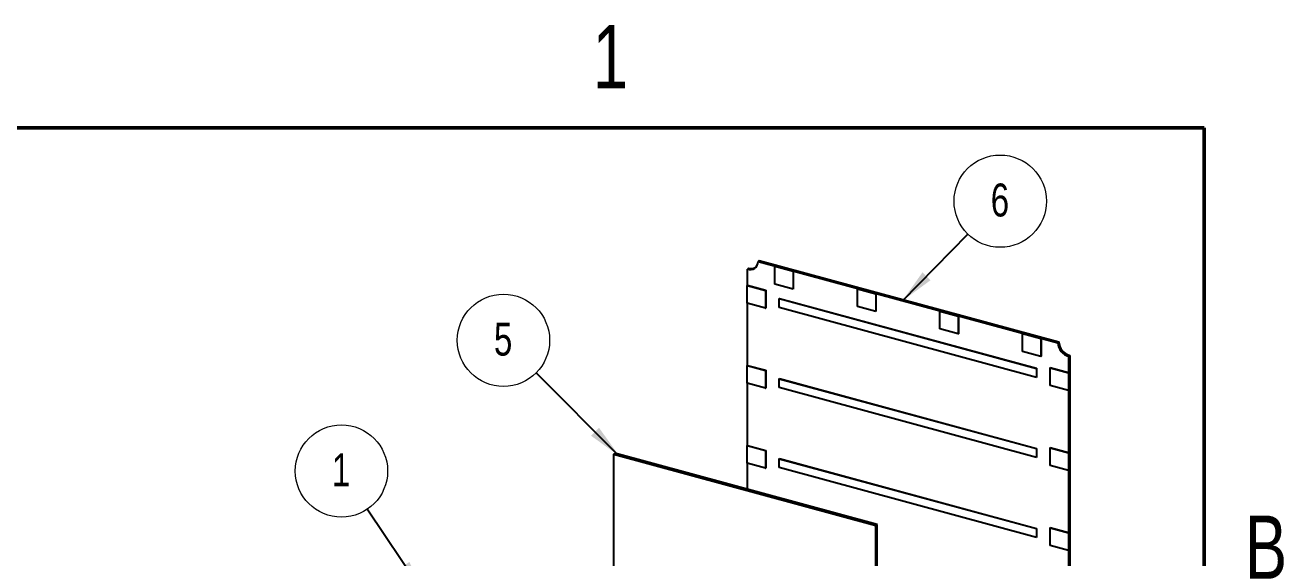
# Model space of a CAD drawing. Header units: inches. Extents: x 0 to 10.9, y 0 to 8.4.
# Drawn here: x 6.028 to 10.802, y 6.368 to 8.39 of the extents above; entities that cross this region are included whole.
import ezdxf

# ---------------------------------------------------------------- set-up
doc = ezdxf.new("R2010")
doc.units = ezdxf.units.IN
doc.header["$MEASUREMENT"] = 0
doc.styles.add('SLDTEXTSTYLE0', font='TXT', dxfattribs={"width": 0.75})
doc.dimstyles.new('SLDDIMSTYLE4', dxfattribs={"dimtxt": 0.18, "dimasz": 0.13, "dimexe": 0, "dimexo": 0.0625, "dimgap": 0, "dimtad": 0, "dimtih": 1, "dimtoh": 1, "dimdec": 0, "dimrnd": 1e-09, "dimzin": 0, "dimdsep": 46, "dimtxsty": 'Standard', "dimsah": 1, "dimcen": 0.09, "dimadec": 0, "dimazin": 0, "dimtfac": 0.13, "dimtdec": 0, "dimtofl": 0, "dimtmove": 0, "dimatfit": 3, "dimfxl": 0, "dimfrac": 2, "dimtolj": 1, "dimtzin": 0, "dimarcsym": 0})

# ---------------------------------------------------------------- blocks, each defined once
blk = doc.blocks.new('SW_NOTE_0_12')
at = {"color": 0, "linetype": 'Continuous', "lineweight": 0}
blk.add_circle((-0.0977, 0.1453), 0.1751, dxfattribs=at)
at = {"color": 0, "linetype": 'Continuous', "lineweight": 0, "insert": (-0.099, 0.2123), "char_height": 0.125, "attachment_point": 2, "style": 'SLDTEXTSTYLE0'}
blk.add_mtext('1', dxfattribs=at)
blk = doc.blocks.new('SW_NOTE_0_13')
at = {"color": 0, "linetype": 'Continuous', "lineweight": 0}
blk.add_circle((-0.1239, 0.1238), 0.1751, dxfattribs=at)
at = {"color": 0, "linetype": 'Continuous', "lineweight": 0, "insert": (-0.1251, 0.1908), "char_height": 0.125, "attachment_point": 2, "style": 'SLDTEXTSTYLE0'}
blk.add_mtext('5', dxfattribs=at)
blk = doc.blocks.new('SW_NOTE_0_14')
at = {"color": 0, "linetype": 'Continuous', "lineweight": 0}
blk.add_circle((0.1226, 0.125), 0.1751, dxfattribs=at)
at = {"color": 0, "linetype": 'Continuous', "lineweight": 0, "insert": (0.1214, 0.192), "char_height": 0.125, "attachment_point": 2, "style": 'SLDTEXTSTYLE0'}
blk.add_mtext('6', dxfattribs=at)

msp = doc.modelspace()

# ---------------------------------------------------------------- linework, layer by layer
at = {"color": 7, "linetype": 'Continuous', "lineweight": 50}
for p, q in [((0.5, 8), (10.5, 8)), ((10.5, 8), (10.5, 0.5))]:
    msp.add_line(p, q, dxfattribs=at)
at = {"color": 7, "linetype": 'Continuous', "lineweight": 25}
for p, q in [((8.8121, 7.4966), (8.8081, 7.4928)), ((8.8121, 7.4966), (9.949, 7.1876)), ((8.7712, 7.4681), (8.7672, 7.4642)), ((8.7672, 7.4026), (8.7672, 7.4642)), ((8.8081, 7.4928), (9.945, 7.1838)), ((8.871, 7.4749), (8.8717, 7.4755)), ((8.871, 7.4749), (8.9407, 7.4559)), ((8.871, 7.4074), (8.871, 7.4749)), ((8.8717, 7.4755), (8.9413, 7.4566)), ((8.9407, 7.4559), (8.9413, 7.4566)), ((8.9407, 7.4559), (8.9407, 7.3884)), ((8.9413, 7.4566), (8.9413, 7.3891)), ((8.7666, 7.402), (8.7672, 7.4026)), ((8.7666, 7.3345), (8.7666, 7.402)), ((8.7666, 7.402), (8.8362, 7.3831)), ((8.7672, 7.4026), (8.8369, 7.3837)), ((8.9407, 7.3884), (8.871, 7.4074)), ((8.8362, 7.3831), (8.8369, 7.3837)), ((8.8362, 7.3831), (8.8362, 7.3156)), ((8.8369, 7.3837), (8.8369, 7.3162)), ((8.8885, 7.352), (8.8891, 7.3526)), ((8.8885, 7.352), (9.8634, 7.087)), ((8.8885, 7.3183), (8.8885, 7.352)), ((8.8891, 7.3526), (9.864, 7.0877)), ((8.9407, 7.3884), (8.9413, 7.3891)), ((9.1844, 7.3897), (9.1851, 7.3903)), ((9.1844, 7.3897), (9.2541, 7.3708)), ((9.1844, 7.3222), (9.1844, 7.3897)), ((9.1851, 7.3903), (9.2547, 7.3714)), ((9.2541, 7.3708), (9.2547, 7.3714)), ((9.2541, 7.3708), (9.2541, 7.3033)), ((9.2547, 7.3714), (9.2547, 7.3039)), ((8.8362, 7.3156), (8.7666, 7.3345)), ((8.7672, 7.0989), (8.7672, 7.3343)), ((8.8362, 7.3156), (8.8369, 7.3162)), ((9.8634, 7.0533), (8.8885, 7.3183)), ((9.2541, 7.3033), (9.1844, 7.3222)), ((9.4978, 7.3045), (9.4984, 7.3051)), ((9.4978, 7.3045), (9.5674, 7.2856)), ((9.4978, 7.237), (9.4978, 7.3045)), ((9.4984, 7.3051), (9.5681, 7.2862)), ((9.2541, 7.3033), (9.2547, 7.3039)), ((9.5674, 7.2856), (9.5681, 7.2862)), ((9.5674, 7.2856), (9.5674, 7.2181)), ((9.5681, 7.2862), (9.5681, 7.2187)), ((9.5674, 7.2181), (9.4978, 7.237)), ((9.5674, 7.2181), (9.5681, 7.2187)), ((9.8112, 7.2194), (9.8118, 7.22)), ((9.8112, 7.2194), (9.8808, 7.2004)), ((9.8112, 7.1519), (9.8112, 7.2194)), ((9.8118, 7.22), (9.8814, 7.201)), ((9.8808, 7.2004), (9.8814, 7.201)), ((9.8808, 7.2004), (9.8808, 7.1329)), ((9.8814, 7.201), (9.8814, 7.1336)), ((9.949, 7.1876), (9.945, 7.1838)), ((9.8808, 7.1329), (9.8112, 7.1519)), ((9.8808, 7.1329), (9.8814, 7.1336)), ((9.9899, 7.1369), (9.9859, 7.133)), ((9.9859, 7.133), (9.9859, 6.0312)), ((9.9899, 7.1369), (9.9899, 6.035)), ((8.7666, 7.0983), (8.7672, 7.0989)), ((8.7666, 7.0308), (8.7666, 7.0983)), ((8.7666, 7.0983), (8.8362, 7.0794)), ((8.7672, 7.0989), (8.8369, 7.08)), ((8.8362, 7.0794), (8.8369, 7.08)), ((8.8362, 7.0794), (8.8362, 7.0119)), ((8.8369, 7.08), (8.8369, 7.0125)), ((9.8634, 7.087), (9.864, 7.0877)), ((9.8634, 7.087), (9.8634, 7.0533)), ((9.864, 7.0877), (9.864, 7.0539)), ((9.9156, 7.0897), (9.9163, 7.0903)), ((9.9156, 7.0897), (9.9853, 7.0708)), ((9.9156, 7.0222), (9.9156, 7.0897)), ((9.9163, 7.0903), (9.9859, 7.0714)), ((9.9853, 7.0708), (9.9859, 7.0714)), ((9.9853, 7.0708), (9.9853, 7.0033)), ((9.9859, 7.0714), (9.9859, 7.0039)), ((8.8362, 7.0119), (8.7666, 7.0308)), ((8.7672, 6.7952), (8.7672, 7.0306)), ((8.8885, 7.0483), (8.8891, 7.0489)), ((8.8885, 7.0483), (9.8634, 6.7833)), ((8.8885, 7.0145), (8.8885, 7.0483)), ((8.8891, 7.0489), (9.864, 6.7839)), ((9.8634, 7.0533), (9.864, 7.0539)), ((9.9853, 7.0033), (9.9156, 7.0222)), ((8.8362, 7.0119), (8.8369, 7.0125)), ((9.8634, 6.7496), (8.8885, 7.0145)), ((9.9853, 7.0033), (9.9859, 7.0039)), ((8.7666, 6.7946), (8.7672, 6.7952)), ((8.7666, 6.7946), (8.8362, 6.7756)), ((8.7666, 6.7271), (8.7666, 6.7946)), ((8.7672, 6.7952), (8.8369, 6.7763)), ((9.8634, 6.7833), (9.864, 6.7839)), ((9.8634, 6.7833), (9.8634, 6.7496)), ((9.864, 6.7839), (9.864, 6.7502)), ((9.9156, 6.786), (9.9163, 6.7866)), ((9.9156, 6.7185), (9.9156, 6.786)), ((9.9156, 6.786), (9.9853, 6.7671)), ((9.9163, 6.7866), (9.9859, 6.7677)), ((8.2599, 6.7607), (8.2646, 6.7653)), ((9.2549, 6.4903), (8.2599, 6.7607)), ((8.2599, 6.7607), (8.2599, 6.0374)), ((9.2595, 6.4949), (8.2646, 6.7653)), ((8.8362, 6.7756), (8.8369, 6.7763)), ((8.8362, 6.7756), (8.8362, 6.7081)), ((8.8369, 6.7763), (8.8369, 6.7088)), ((8.8885, 6.7446), (8.8891, 6.7452)), ((8.8885, 6.7446), (9.8634, 6.4796)), ((8.8885, 6.7108), (8.8885, 6.7446)), ((8.8891, 6.7452), (9.864, 6.4802)), ((9.8634, 6.7496), (9.864, 6.7502)), ((9.9853, 6.7671), (9.9859, 6.7677)), ((9.9853, 6.7671), (9.9853, 6.6996)), ((9.9859, 6.7677), (9.9859, 6.7002)), ((8.8362, 6.7081), (8.7666, 6.7271)), ((8.7672, 6.6287), (8.7672, 6.7269)), ((8.8362, 6.7081), (8.8369, 6.7088)), ((9.8634, 6.4459), (8.8885, 6.7108)), ((9.9853, 6.6996), (9.9156, 6.7185)), ((9.9853, 6.6996), (9.9859, 6.7002)), ((9.2549, 6.4903), (9.2595, 6.4949)), ((9.2595, 5.5305), (9.2595, 6.4949)), ((9.2549, 5.526), (9.2549, 6.4903)), ((9.8634, 6.4796), (9.864, 6.4802)), ((9.8634, 6.4796), (9.8634, 6.4459)), ((9.8634, 6.4459), (9.864, 6.4465)), ((9.864, 6.4802), (9.864, 6.4465)), ((9.9156, 6.4823), (9.9163, 6.4829)), ((9.9156, 6.4823), (9.9853, 6.4634)), ((9.9156, 6.4148), (9.9156, 6.4823)), ((9.9163, 6.4829), (9.9859, 6.464)), ((9.9853, 6.4634), (9.9859, 6.464)), ((9.9853, 6.4634), (9.9853, 6.3959)), ((9.9859, 6.464), (9.9859, 6.3965)), ((9.9853, 6.3959), (9.9156, 6.4148)), ((9.9853, 6.3959), (9.9859, 6.3965))]:
    msp.add_line(p, q, dxfattribs=at)
for centre, radius, start, end in [((8.7781, 7.4923), 0.0301, 248.8623, 0.9223), ((8.7818, 7.4995), 0.0332, 251.4031, 306.329), ((10.0011, 7.1871), 0.0562, 183.3916, 254.3338), ((10.005, 7.191), 0.0562, 183.3916, 254.3338)]:
    msp.add_arc(centre, radius, start, end, dxfattribs=at)

# ---------------------------------------------------------------- block references
at = {"color": 7, "linetype": 'Continuous', "lineweight": 0}
for name, p in [('SW_NOTE_0_14', (9.6038, 7.5969)), ('SW_NOTE_0_13', (7.966, 7.0701)), ('SW_NOTE_0_12', (7.3254, 6.5525))]:
    msp.add_blockref(name, p, dxfattribs=at)

# ---------------------------------------------------------------- texts
at = {"color": 7, "linetype": 'Continuous', "lineweight": 0, "char_height": 0.24, "attachment_point": 2, "style": 'SLDTEXTSTYLE0'}
for s, insert in [('1', (8.2476, 8.39)), ('B', (10.7344, 6.5288))]:
    msp.add_mtext(s, dxfattribs=dict(at, insert=insert))

# ---------------------------------------------------------------- leaders
at = {"color": 7, "linetype": 'Continuous', "lineweight": 0}
for points in [[(9.3556, 7.344), (9.6038, 7.5969)], [(8.2815, 6.7548), (7.966, 7.0701)], [(7.5403, 6.233), (7.3254, 6.5525)]]:
    msp.add_leader(points, dimstyle='SLDDIMSTYLE4', dxfattribs=at)

doc.saveas('drawing.dxf')
